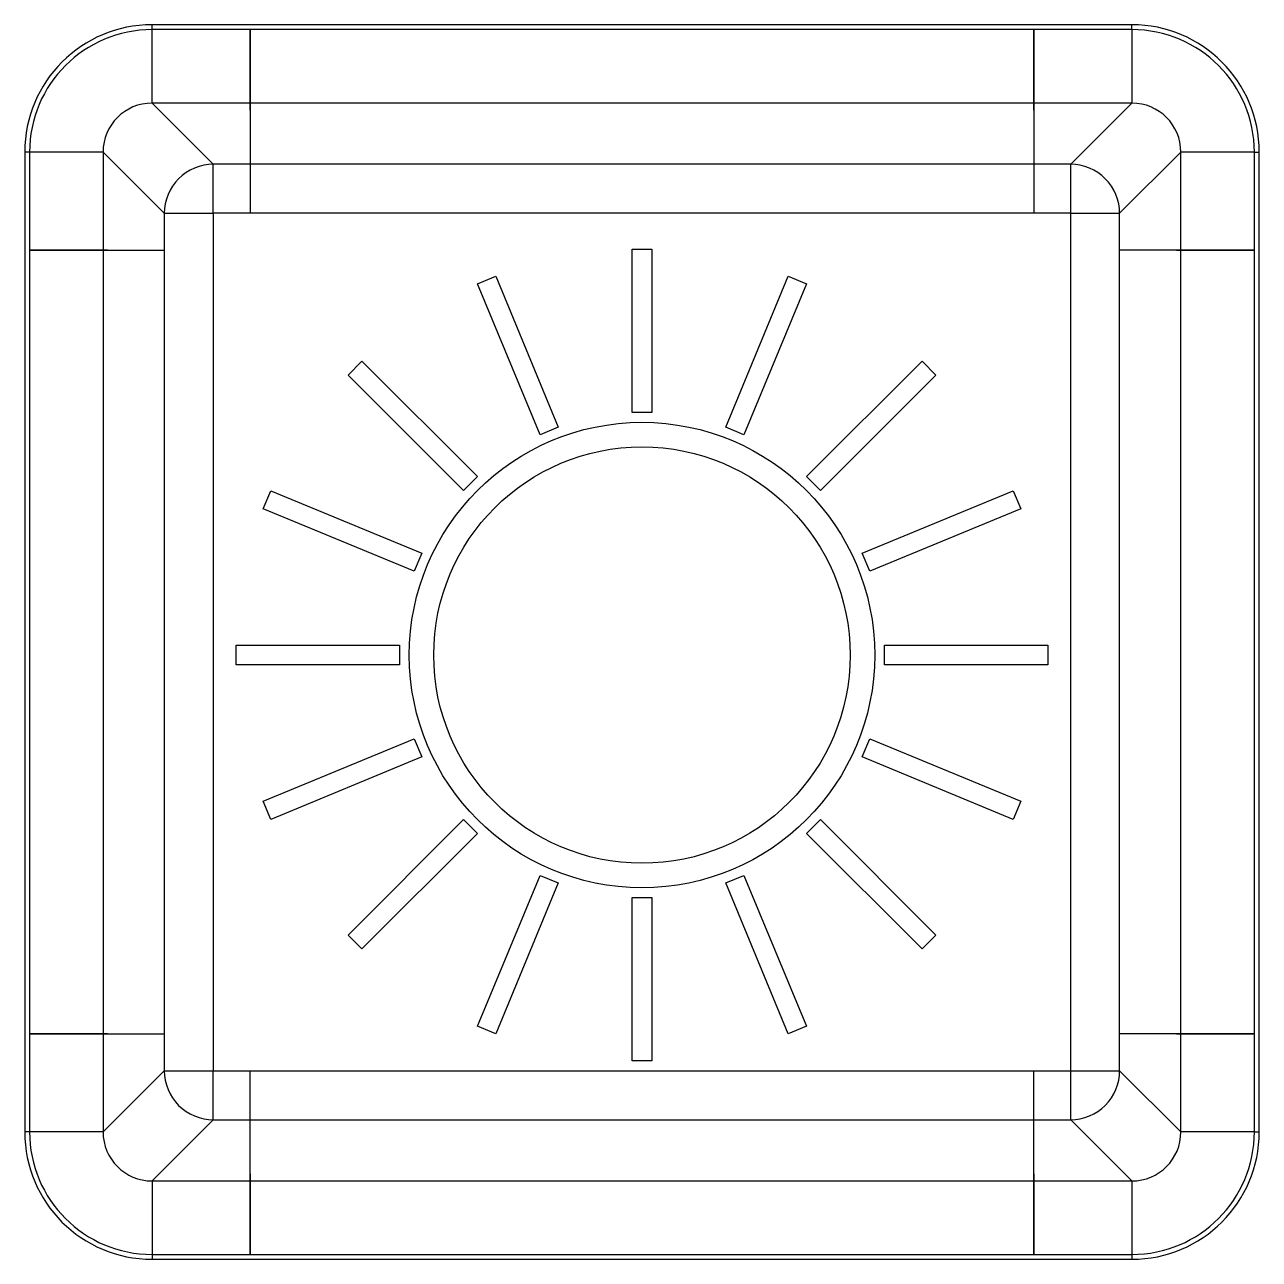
# Model space of a CAD drawing. Header units: millimetres. Extents: x 220 to 472, y 250 to 502.
import ezdxf

# ---------------------------------------------------------------- set-up
doc = ezdxf.new("R2010")
doc.units = ezdxf.units.MM
doc.layers.get('0').update_dxf_attribs({"true_color": 0xc2ced6})
doc.layers.add('Floor', color=7, linetype='Continuous', true_color=0x085923)
doc.layers.add('Surfaces', color=7, linetype='Continuous', true_color=0x085923)

msp = doc.modelspace()

# ---------------------------------------------------------------- linework, layer by layer
for p, q in [((446.22, 501.59, 175), (246.22, 501.59, 175)), ((446.22, 500.59, 190), (446.22, 501.59, 175)), ((446.22, 500.59, 190), (246.22, 500.59, 190)), ((246.22, 485.59, 190), (258.72, 473.09)), ((446.22, 485.59, 190), (246.22, 485.59, 190)), ((446.22, 485.59, 190), (433.72, 473.09)), ((221.22, 475.59, 190), (220.22, 475.59, 175)), ((220.22, 475.59, 175), (220.22, 275.59, 175)), ((221.22, 475.59, 190), (221.22, 275.59, 190)), ((236.21, 475.59, 190.4), (248.72, 463.09)), ((236.22, 475.59, 190), (236.22, 275.59, 190)), ((456.22, 475.59, 190), (443.72, 463.09)), ((456.22, 275.59, 190), (456.22, 475.59, 190)), ((471.22, 475.59, 190), (472.22, 475.59, 175)), ((471.22, 275.59, 190), (471.22, 475.59, 190)), ((472.22, 275.59, 175), (472.22, 475.59, 175)), ((236.22, 275.59, 190), (248.72, 288.09)), ((456.22, 275.59, 190), (443.72, 288.09)), ((246.22, 265.59, 190), (258.72, 278.09)), ((446.22, 265.59, 190), (433.72, 278.09)), ((221.22, 275.59, 190), (220.22, 275.59, 175)), ((471.22, 275.59, 190), (472.22, 275.59, 175)), ((246.22, 265.59, 190), (446.22, 265.59, 190)), ((246.22, 250.59, 190), (246.22, 249.59, 175)), ((246.22, 250.59, 190), (446.22, 250.59, 190)), ((246.22, 249.59, 175), (446.22, 249.59, 175)), ((446.22, 250.59, 190), (446.22, 249.59, 175))]:
    msp.add_line(p, q)
at = {"extrusion": (1, -1.44329e-15, 0)}
msp.add_line((266.22, 485.59, 190), (266.22, 484.13, 176.96), dxfattribs=at)
at = {"extrusion": (1, -1.44329e-15, 0), "elevation": 246.22}
msp.add_lwpolyline([(485.59, 190, -1), (500.59, 190), (501.59, 175)], format="xyb", dxfattribs=at)
at = {"extrusion": (1, -1.44329e-15, 0)}
for points, elevation in [([(484.13, 176.96), (486.56, 176.69, 0.414214), (492.09, 181.1), (493.09, 190), (500.59, 190, 1), (485.59, 190)], 266.22), ([(484.13, 176.96), (486.56, 176.69, 0.414214), (492.09, 181.1), (493.09, 190), (500.59, 190, 1), (485.59, 190)], 426.22), ([(267.06, 176.96), (264.62, 176.69, -0.414214), (259.09, 181.1), (258.09, 190), (250.59, 190, -1), (265.59, 190)], 266.22), ([(267.06, 176.96), (264.62, 176.69, -0.414214), (259.09, 181.1), (258.09, 190), (250.59, 190, -1), (265.59, 190)], 426.22)]:
    msp.add_lwpolyline(points, format="xyb", close=True, dxfattribs=dict(at, elevation=elevation))
at = {"extrusion": (0, -1, 0)}
for points, elevation in [([(236.22, 190, 1), (221.22, 190), (228.72, 190), (229.34, 180.61, 0.414214), (234.66, 175.95), (237.14, 176.11)], -455.59), ([(456.22, 190, -1), (471.22, 190), (463.72, 190), (463.11, 180.61, -0.414214), (457.79, 175.95), (455.31, 176.11)], -455.59), ([(236.22, 190, 1), (221.22, 190), (228.72, 190), (229.34, 180.61, 0.414214), (234.66, 175.95), (237.14, 176.11)], -295.59), ([(456.22, 190, -1), (471.22, 190), (463.72, 190), (463.11, 180.61, -0.414214), (457.79, 175.95), (455.31, 176.11)], -295.59)]:
    msp.add_lwpolyline(points, format="xyb", close=True, dxfattribs=dict(at, elevation=elevation))
for centre, radius, start, end in [((246.22, 475.59, 175), 26, 90, 180), ((446.22, 475.59, 175), 26, 0, 90), ((246.22, 475.59, 190), 25, 90, 180), ((446.22, 475.59, 190), 25, 0, 90), ((246.22, 475.59, 190), 10, 90, 180), ((446.22, 475.59, 190), 10, 0, 90), ((246.22, 275.59, 175), 26, 180, 270), ((246.22, 275.59, 190), 25, 180, 270), ((246.22, 275.59, 190), 10, 180, 270), ((446.22, 275.59, 175), 26, 270, 360), ((446.22, 275.59, 190), 25, 270, 0), ((446.22, 275.59, 190), 10, 270, 0)]:
    msp.add_arc(centre, radius, start, end)
at = {"extrusion": (1, -1.44329e-15, 0)}
for centre in [(493.09, 190, 446.22), (258.09, 190, 246.22), (258.09, 190, 446.22)]:
    msp.add_arc(centre, 7.5, 0, 180, dxfattribs=at)
at = {"extrusion": (0, -1, 0)}
for centre in [(228.72, 190, -475.59), (463.72, 190, -475.59), (228.72, 190, -275.59), (463.72, 190, -275.59)]:
    msp.add_arc(centre, 7.5, 0, 180, dxfattribs=at)
at = {"layer": 'Floor', "extrusion": (1, -1.44329e-15, 0)}
for p, q in [((266.22, 485.59, 190), (266.22, 463.09, -10)), ((426.22, 485.59, 190), (426.22, 463.09, -10)), ((266.22, 265.59, 190), (266.22, 288.09, -10)), ((426.22, 265.59, 190), (426.22, 288.09, -10))]:
    msp.add_line(p, q, dxfattribs=at)
at = {"layer": 'Floor'}
for p, q in [((236.22, 455.59, 190), (248.72, 455.59)), ((456.22, 455.59, 190), (443.72, 455.59)), ((236.22, 295.59, 190), (248.72, 295.59)), ((456.22, 295.59, 190), (443.72, 295.59))]:
    msp.add_line(p, q, dxfattribs=at)
msp.add_lwpolyline([(258.72, 278.09), (433.72, 278.09, 0.414214), (443.72, 288.09), (443.72, 463.09, 0.414214), (433.72, 473.09), (258.72, 473.09, 0.414214), (248.72, 463.09), (248.72, 288.09, 0.414214)], format="xyb", close=True, dxfattribs=at)
at = {"layer": 'Floor', "elevation": -10}
for points in [[(258.72, 288.09), (433.72, 288.09), (433.72, 463.09), (258.72, 463.09)], [(344.22, 455.77), (348.22, 455.77), (348.22, 422.43), (344.22, 422.43)], [(312.67, 448.7), (316.37, 450.23), (329.13, 419.43), (325.43, 417.9)], [(376.08, 450.23), (379.77, 448.7), (367.01, 417.9), (363.32, 419.43)], [(286.23, 430.09), (289.06, 432.92), (312.64, 409.35), (309.81, 406.52)], [(403.38, 432.92), (406.21, 430.09), (382.64, 406.52), (379.81, 409.35)], [(268.92, 402.79), (270.45, 406.48), (301.26, 393.72), (299.73, 390.03)], [(421.99, 406.48), (423.52, 402.79), (392.72, 390.03), (391.19, 393.72)], [(263.38, 370.93), (263.38, 374.93), (296.72, 374.93), (296.72, 370.93)], [(429.06, 374.93), (429.06, 370.93), (395.72, 370.93), (395.72, 374.93)], [(270.45, 339.38), (268.92, 343.08), (299.73, 355.84), (301.26, 352.14)], [(423.52, 343.08), (421.99, 339.38), (391.19, 352.14), (392.72, 355.84)], [(289.06, 312.94), (286.23, 315.77), (309.81, 339.34), (312.64, 336.52)], [(406.21, 315.77), (403.38, 312.94), (379.81, 336.52), (382.64, 339.34)], [(316.37, 295.63), (312.67, 297.16), (325.43, 327.96), (329.13, 326.43)], [(379.77, 297.16), (376.08, 295.63), (363.32, 326.43), (367.01, 327.96)], [(348.22, 290.09), (344.22, 290.09), (344.22, 323.43), (348.22, 323.43)]]:
    msp.add_lwpolyline(points, close=True, dxfattribs=at)
at = {"layer": 'Floor'}
for centre, radius in [((346.22, 372.93, -10), 47.5), ((346.22, 372.93, -5), 42.5)]:
    msp.add_circle(centre, radius, dxfattribs=at)
at = {"layer": 'Floor', "extrusion": (1, -1.44329e-15, 0)}
for centre, start, end in [((463.09, 0, 258.72), 270, 0), ((463.09, 0, 433.72), 270, 0), ((288.09, 0, 258.72), 180, 270), ((288.09, 0, 433.72), 180, 270)]:
    msp.add_arc(centre, 10, start, end, dxfattribs=at)
at = {"layer": 'Floor', "extrusion": (0, -1, 0)}
for centre, start, end in [((258.72, 0, -463.09), 180, 270), ((433.72, 0, -463.09), 270, 0), ((258.72, 0, -288.09), 180, 270), ((433.72, 0, -288.09), 270, 0)]:
    msp.add_arc(centre, 10, start, end, dxfattribs=at)
at = {"layer": 'Surfaces'}
msp.add_line((266.22, 500.59, 190), (266.22, 485.59, 190), dxfattribs=at)
msp.add_line((266.22, 500.59, 190), (266.22, 485.59, 190), dxfattribs=at)

doc.saveas('drawing.dxf')
